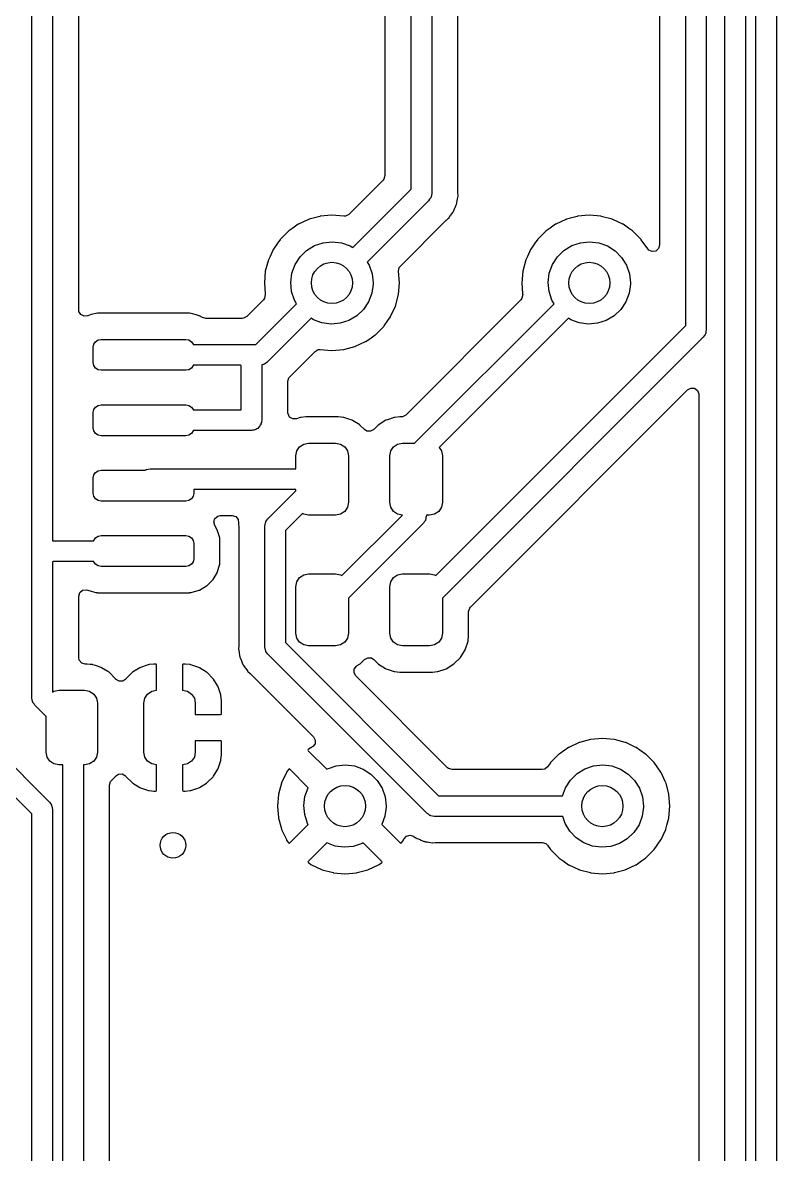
# Model space of a CAD drawing. Extents: x 87 to 116, y -228 to -39.
# Drawn here: x 101.73 to 116.37, y -144.69 to -122.71 of the extents above; entities that cross this region are included whole.
import ezdxf

# ---------------------------------------------------------------- set-up
doc = ezdxf.new("R2010")
doc.units = 0
doc.layers.add('BLACK', color=7, linetype='CONTINUOUS')

msp = doc.modelspace()

# ---------------------------------------------------------------- linework, layer by layer
at = {"layer": 'BLACK', "linetype": 'CONTINUOUS'}
for p, q in [((115.97, -164.418), (115.97, -96.3745)), ((116.37, -96.2917), (116.37, -164.501)), ((115.37, -162.477), (115.37, -96.6228)), ((115.77, -96.54), (115.77, -162.56)), ((114.608, -128.592), (114.608, -101.683)), ((115.008, -101.6), (115.008, -128.675)), ((114.099, -101.946), (114.099, -127.028)), ((109.274, -125.941), (109.274, -110.692)), ((109.674, -110.694), (109.674, -126.024)), ((108.765, -111.01), (108.765, -125.678)), ((110.182, -125.999), (110.182, -111.006)), ((101.908, -135.824), (101.908, -118.618)), ((102.308, -118.701), (102.308, -132.769)), ((102.816, -128.283), (102.816, -118.964)), ((108.765, -125.678), (108.745, -125.746)), ((108.729, -125.767), (108.064, -126.432)), ((108.745, -125.746), (108.729, -125.767)), ((108.139, -127.076), (109.274, -125.941)), ((109.633, -126.137), (109.615, -126.165)), ((109.654, -126.111), (109.633, -126.137)), ((109.657, -126.1), (109.654, -126.111)), ((109.663, -126.09), (109.657, -126.1)), ((109.667, -126.057), (109.663, -126.09)), ((109.674, -126.024), (109.667, -126.057)), ((110.165, -126.201), (110.174, -126.138)), ((110.174, -126.138), (110.175, -126.132)), ((110.175, -126.132), (110.185, -126.076)), ((110.183, -126.007), (110.182, -125.999)), ((110.186, -126.069), (110.183, -126.007)), ((110.185, -126.076), (110.186, -126.069)), ((109.615, -126.165), (108.422, -127.359)), ((110.089, -126.385), (110.097, -126.37)), ((110.097, -126.37), (110.099, -126.367)), ((110.099, -126.367), (110.103, -126.361)), ((110.103, -126.361), (110.126, -126.302)), ((110.126, -126.302), (110.129, -126.296)), ((110.129, -126.296), (110.152, -126.244)), ((110.152, -126.244), (110.155, -126.237)), ((110.155, -126.237), (110.156, -126.23)), ((110.156, -126.23), (110.157, -126.227)), ((110.157, -126.227), (110.162, -126.211)), ((110.162, -126.211), (110.163, -126.209)), ((110.163, -126.209), (110.165, -126.201)), ((107.282, -126.53), (107.084, -126.622)), ((107.287, -126.528), (107.282, -126.53)), ((107.282, -126.53), (107.282, -126.53)), ((107.292, -126.526), (107.287, -126.528)), ((107.503, -126.47), (107.292, -126.526)), ((107.292, -126.526), (107.292, -126.526)), ((107.508, -126.468), (107.503, -126.47)), ((107.503, -126.47), (107.503, -126.47)), ((107.736, -126.449), (107.508, -126.468)), ((107.964, -126.468), (107.736, -126.449)), ((108.002, -126.466), (107.964, -126.468)), ((108.064, -126.432), (108.002, -126.466)), ((109.066, -127.434), (109.955, -126.545)), ((109.955, -126.545), (109.961, -126.54)), ((109.961, -126.54), (109.999, -126.507)), ((109.999, -126.507), (110.004, -126.502)), ((109.999, -126.507), (109.999, -126.507)), ((110.004, -126.502), (110.041, -126.449)), ((110.041, -126.449), (110.045, -126.444)), ((110.045, -126.444), (110.084, -126.394)), ((110.084, -126.394), (110.088, -126.387)), ((110.088, -126.387), (110.089, -126.385)), ((112.282, -126.53), (112.084, -126.622)), ((112.287, -126.528), (112.282, -126.53)), ((112.282, -126.53), (112.282, -126.53)), ((112.292, -126.526), (112.287, -126.528)), ((112.503, -126.47), (112.292, -126.526)), ((112.292, -126.526), (112.292, -126.526)), ((112.508, -126.468), (112.503, -126.47)), ((112.503, -126.47), (112.503, -126.47)), ((112.736, -126.449), (112.508, -126.468)), ((112.964, -126.468), (112.736, -126.449)), ((112.969, -126.47), (112.964, -126.468)), ((113.18, -126.526), (112.969, -126.47)), ((112.969, -126.47), (112.969, -126.47)), ((113.185, -126.528), (113.18, -126.526)), ((113.18, -126.526), (113.18, -126.526)), ((113.19, -126.53), (113.185, -126.528)), ((113.388, -126.622), (113.19, -126.53)), ((113.19, -126.53), (113.19, -126.53)), ((106.892, -126.756), (106.73, -126.918)), ((106.896, -126.753), (106.892, -126.756)), ((106.974, -126.698), (106.896, -126.753)), ((106.896, -126.753), (106.896, -126.753)), ((107.079, -126.624), (106.974, -126.698)), ((107.084, -126.622), (107.079, -126.624)), ((107.084, -126.622), (107.084, -126.622)), ((111.892, -126.756), (111.73, -126.918)), ((111.896, -126.753), (111.892, -126.756)), ((111.974, -126.698), (111.896, -126.753)), ((111.896, -126.753), (111.896, -126.753)), ((112.079, -126.624), (111.974, -126.698)), ((112.084, -126.622), (112.079, -126.624)), ((112.084, -126.622), (112.084, -126.622)), ((113.393, -126.624), (113.388, -126.622)), ((113.388, -126.622), (113.388, -126.622)), ((113.498, -126.698), (113.393, -126.624)), ((113.576, -126.753), (113.498, -126.698)), ((113.58, -126.756), (113.576, -126.753)), ((113.576, -126.753), (113.576, -126.753)), ((113.742, -126.918), (113.58, -126.756)), ((106.691, -126.973), (106.598, -127.105)), ((106.727, -126.922), (106.691, -126.973)), ((106.73, -126.918), (106.727, -126.922)), ((106.727, -126.922), (106.727, -126.922)), ((107.395, -127.038), (107.564, -126.981)), ((107.564, -126.981), (107.742, -126.962)), ((107.742, -126.962), (107.919, -126.983)), ((107.919, -126.983), (108.087, -127.043)), ((111.691, -126.973), (111.598, -127.105)), ((111.727, -126.922), (111.691, -126.973)), ((111.73, -126.918), (111.727, -126.922)), ((111.727, -126.922), (111.727, -126.922)), ((112.395, -127.038), (112.564, -126.981)), ((112.564, -126.981), (112.742, -126.962)), ((112.742, -126.962), (112.919, -126.983)), ((112.919, -126.983), (113.087, -127.043)), ((113.745, -126.922), (113.742, -126.918)), ((113.87, -127.101), (113.745, -126.922)), ((113.745, -126.922), (113.745, -126.922)), ((114.099, -127.028), (114.079, -127.096)), ((106.533, -127.246), (106.502, -127.313)), ((106.596, -127.11), (106.533, -127.246)), ((106.598, -127.105), (106.596, -127.11)), ((106.596, -127.11), (106.596, -127.11)), ((107.019, -127.406), (107.116, -127.256)), ((107.116, -127.256), (107.243, -127.132)), ((107.243, -127.132), (107.395, -127.038)), ((108.087, -127.043), (108.139, -127.076)), ((111.533, -127.246), (111.502, -127.313)), ((111.596, -127.11), (111.533, -127.246)), ((111.598, -127.105), (111.596, -127.11)), ((111.596, -127.11), (111.596, -127.11)), ((112.019, -127.406), (112.116, -127.256)), ((112.116, -127.256), (112.243, -127.132)), ((112.243, -127.132), (112.395, -127.038)), ((113.087, -127.043), (113.237, -127.139)), ((113.237, -127.139), (113.363, -127.265)), ((113.891, -127.124), (113.87, -127.101)), ((113.956, -127.153), (113.891, -127.124)), ((114.026, -127.143), (113.956, -127.153)), ((114.079, -127.096), (114.026, -127.143)), ((106.502, -127.313), (106.442, -127.534)), ((106.958, -127.574), (107.019, -127.406)), ((108.422, -127.359), (108.457, -127.416)), ((108.457, -127.416), (108.516, -127.585)), ((109.03, -127.534), (109.044, -127.464)), ((109.044, -127.464), (109.066, -127.434)), ((111.502, -127.313), (111.442, -127.534)), ((111.958, -127.574), (112.019, -127.406)), ((113.363, -127.265), (113.457, -127.416)), ((113.457, -127.416), (113.516, -127.585)), ((106.442, -127.534), (106.423, -127.762)), ((106.936, -127.751), (106.958, -127.574)), ((108.516, -127.585), (108.536, -127.762)), ((109.049, -127.762), (109.03, -127.534)), ((111.442, -127.534), (111.423, -127.762)), ((111.936, -127.751), (111.958, -127.574)), ((113.516, -127.585), (113.536, -127.762)), ((106.423, -127.762), (106.441, -127.971)), ((106.953, -127.928), (106.936, -127.751)), ((108.536, -127.784), (108.511, -127.961)), ((108.536, -127.762), (108.536, -127.784)), ((109.03, -127.99), (109.049, -127.762)), ((111.423, -127.762), (111.441, -127.971)), ((111.953, -127.928), (111.936, -127.751)), ((113.536, -127.784), (113.511, -127.961)), ((113.536, -127.762), (113.536, -127.784)), ((106.406, -128.09), (106.082, -128.414)), ((106.428, -128.06), (106.406, -128.09)), ((106.442, -127.99), (106.428, -128.06)), ((106.441, -127.971), (106.442, -127.99)), ((107.01, -128.098), (106.953, -127.928)), ((107.05, -128.165), (107.01, -128.098)), ((108.448, -128.128), (108.349, -128.276)), ((108.511, -127.961), (108.448, -128.128)), ((108.97, -128.211), (109.03, -127.99)), ((111.406, -128.09), (109.169, -130.327)), ((111.428, -128.06), (111.406, -128.09)), ((111.442, -127.99), (111.428, -128.06)), ((111.441, -127.971), (111.442, -127.99)), ((112.01, -128.098), (111.953, -127.928)), ((112.05, -128.165), (112.01, -128.098)), ((113.448, -128.128), (113.349, -128.276)), ((113.511, -127.961), (113.448, -128.128)), ((102.821, -128.316), (102.816, -128.283)), ((102.858, -128.376), (102.821, -128.316)), ((103.146, -128.353), (103.061, -128.378)), ((103.153, -128.353), (103.146, -128.353)), ((103.181, -128.351), (103.153, -128.353)), ((103.153, -128.353), (103.153, -128.353)), ((103.183, -128.35), (103.181, -128.351)), ((103.181, -128.351), (103.181, -128.351)), ((104.967, -128.35), (103.183, -128.35)), ((104.969, -128.351), (104.967, -128.35)), ((104.997, -128.353), (104.969, -128.351)), ((104.969, -128.351), (104.969, -128.351)), ((105.004, -128.353), (104.997, -128.353)), ((104.997, -128.353), (104.997, -128.353)), ((105.099, -128.381), (105.004, -128.353)), ((106.256, -128.959), (107.05, -128.165)), ((108.349, -128.276), (108.22, -128.399)), ((108.876, -128.414), (108.968, -128.216)), ((108.968, -128.216), (108.97, -128.211)), ((108.968, -128.216), (108.968, -128.216)), ((109.343, -130.872), (112.05, -128.165)), ((113.349, -128.276), (113.22, -128.399)), ((102.922, -128.407), (102.858, -128.376)), ((102.986, -128.399), (102.922, -128.407)), ((102.994, -128.398), (102.986, -128.4)), ((102.986, -128.4), (102.986, -128.399)), ((103.061, -128.378), (102.994, -128.398)), ((102.994, -128.398), (102.994, -128.398)), ((105.156, -128.398), (105.099, -128.381)), ((105.164, -128.4), (105.156, -128.398)), ((105.156, -128.398), (105.156, -128.398)), ((105.22, -128.433), (105.164, -128.4)), ((105.284, -128.451), (105.22, -128.433)), ((105.993, -128.451), (105.284, -128.451)), ((106.02, -128.448), (105.993, -128.451)), ((106.082, -128.414), (106.02, -128.448)), ((107.333, -128.448), (106.48, -129.301)), ((107.375, -128.476), (107.333, -128.448)), ((107.542, -128.538), (107.375, -128.476)), ((107.719, -128.562), (107.542, -128.538)), ((107.897, -128.546), (107.719, -128.562)), ((108.066, -128.491), (107.897, -128.546)), ((108.22, -128.399), (108.066, -128.491)), ((108.749, -128.597), (108.824, -128.49)), ((108.824, -128.49), (108.874, -128.419)), ((108.874, -128.419), (108.876, -128.414)), ((108.876, -128.414), (108.876, -128.414)), ((112.333, -128.448), (109.82, -130.961)), ((112.375, -128.476), (112.333, -128.448)), ((112.542, -128.538), (112.375, -128.476)), ((112.719, -128.562), (112.542, -128.538)), ((112.897, -128.546), (112.719, -128.562)), ((113.066, -128.491), (112.897, -128.546)), ((113.22, -128.399), (113.066, -128.491)), ((108.498, -128.826), (108.576, -128.771)), ((108.576, -128.771), (108.58, -128.768)), ((108.576, -128.771), (108.576, -128.771)), ((108.58, -128.768), (108.742, -128.606)), ((108.742, -128.606), (108.749, -128.597)), ((109.753, -133.447), (114.608, -128.592)), ((114.967, -128.788), (114.949, -128.816)), ((114.988, -128.762), (114.967, -128.788)), ((114.991, -128.75), (114.988, -128.762)), ((114.997, -128.741), (114.991, -128.75)), ((115.001, -128.707), (114.997, -128.741)), ((115.008, -128.675), (115.001, -128.707)), ((103.1, -129.009), (103.111, -128.952)), ((103.1, -129.309), (103.1, -129.009)), ((103.111, -128.952), (103.144, -128.903)), ((103.144, -128.903), (103.193, -128.87)), ((103.193, -128.87), (103.25, -128.859)), ((103.25, -128.859), (104.9, -128.859)), ((104.9, -128.859), (104.957, -128.87)), ((104.957, -128.87), (105.006, -128.903)), ((105.006, -128.903), (105.039, -128.952)), ((105.039, -128.952), (105.04, -128.959)), ((105.04, -128.959), (106.256, -128.959)), ((107.969, -129.054), (108.18, -128.998)), ((108.18, -128.998), (108.185, -128.996)), ((108.18, -128.998), (108.18, -128.998)), ((108.185, -128.996), (108.193, -128.993)), ((108.193, -128.993), (108.388, -128.902)), ((108.388, -128.902), (108.393, -128.9)), ((108.388, -128.902), (108.388, -128.902)), ((108.393, -128.9), (108.498, -128.826)), ((114.949, -128.816), (109.883, -133.882)), ((106.917, -129.583), (107.408, -129.092)), ((107.408, -129.092), (107.47, -129.058)), ((107.47, -129.058), (107.508, -129.056)), ((107.508, -129.056), (107.736, -129.075)), ((107.736, -129.075), (107.964, -129.056)), ((107.964, -129.056), (107.969, -129.054)), ((107.969, -129.054), (107.969, -129.054)), ((103.111, -129.366), (103.1, -129.309)), ((103.144, -129.415), (103.111, -129.366)), ((103.193, -129.448), (103.144, -129.415)), ((103.25, -129.459), (103.193, -129.448)), ((104.957, -129.448), (104.9, -129.459)), ((105.006, -129.415), (104.957, -129.448)), ((105.039, -129.366), (105.006, -129.415)), ((105.04, -129.359), (105.039, -129.366)), ((105.962, -129.359), (105.04, -129.359)), ((105.972, -129.369), (105.962, -129.359)), ((105.972, -130.229), (105.972, -129.369)), ((106.405, -129.348), (106.372, -129.352)), ((106.372, -129.352), (106.372, -130.429)), ((106.415, -129.342), (106.405, -129.348)), ((106.426, -129.339), (106.415, -129.342)), ((106.452, -129.318), (106.426, -129.339)), ((106.48, -129.301), (106.452, -129.318)), ((104.9, -129.459), (103.25, -129.459)), ((106.88, -129.672), (106.901, -129.604)), ((106.88, -130.282), (106.88, -129.672)), ((106.901, -129.604), (106.917, -129.583)), ((110.428, -134.056), (114.646, -129.838)), ((114.646, -129.838), (114.709, -129.804)), ((114.709, -129.804), (114.78, -129.809)), ((114.78, -129.809), (114.836, -129.852)), ((114.836, -129.852), (114.861, -129.918)), ((114.861, -129.918), (114.861, -129.927)), ((114.861, -129.927), (114.861, -162.214)), ((103.1, -130.279), (103.111, -130.222)), ((103.1, -130.579), (103.1, -130.279)), ((103.111, -130.222), (103.144, -130.173)), ((103.144, -130.173), (103.193, -130.14)), ((103.193, -130.14), (103.25, -130.129)), ((103.25, -130.129), (104.9, -130.129)), ((104.9, -130.129), (104.957, -130.14)), ((104.957, -130.14), (105.006, -130.173)), ((105.006, -130.173), (105.039, -130.222)), ((105.039, -130.222), (105.04, -130.229)), ((105.04, -130.229), (105.972, -130.229)), ((106.883, -130.304), (106.88, -130.282)), ((106.914, -130.368), (106.883, -130.304)), ((109.169, -130.327), (109.107, -130.361)), ((106.328, -130.554), (106.311, -130.568)), ((106.338, -130.534), (106.328, -130.554)), ((106.352, -130.516), (106.338, -130.534)), ((106.357, -130.494), (106.352, -130.516)), ((106.367, -130.474), (106.357, -130.494)), ((106.372, -130.429), (106.367, -130.451)), ((106.367, -130.451), (106.367, -130.474)), ((106.975, -130.404), (106.914, -130.368)), ((107.046, -130.401), (106.975, -130.404)), ((107.12, -130.377), (107.046, -130.401)), ((107.127, -130.374), (107.12, -130.377)), ((107.12, -130.377), (107.12, -130.377)), ((107.134, -130.374), (107.127, -130.374)), ((107.229, -130.364), (107.134, -130.374)), ((107.134, -130.374), (107.134, -130.374)), ((107.233, -130.363), (107.229, -130.364)), ((107.229, -130.364), (107.229, -130.364)), ((107.858, -130.363), (107.233, -130.363)), ((107.913, -130.369), (107.858, -130.363)), ((107.956, -130.374), (107.913, -130.369)), ((107.963, -130.374), (107.956, -130.374)), ((107.956, -130.374), (107.956, -130.374)), ((107.969, -130.376), (107.963, -130.374)), ((108.045, -130.401), (107.969, -130.376)), ((107.969, -130.376), (107.969, -130.376)), ((108.131, -130.43), (108.045, -130.401)), ((108.137, -130.434), (108.131, -130.43)), ((108.275, -130.519), (108.137, -130.434)), ((108.137, -130.434), (108.137, -130.434)), ((108.281, -130.523), (108.275, -130.519)), ((108.286, -130.528), (108.281, -130.523)), ((108.369, -130.61), (108.286, -130.528)), ((108.628, -130.529), (108.547, -130.61)), ((108.634, -130.524), (108.628, -130.529)), ((108.784, -130.43), (108.634, -130.524)), ((108.813, -130.421), (108.784, -130.43)), ((108.945, -130.377), (108.813, -130.421)), ((108.952, -130.374), (108.945, -130.377)), ((108.945, -130.377), (108.945, -130.377)), ((108.959, -130.374), (108.952, -130.374)), ((109.054, -130.364), (108.959, -130.374)), ((108.959, -130.374), (108.959, -130.374)), ((109.058, -130.363), (109.054, -130.364)), ((109.054, -130.364), (109.054, -130.364)), ((109.08, -130.363), (109.058, -130.363)), ((109.107, -130.361), (109.08, -130.363)), ((103.111, -130.636), (103.1, -130.579)), ((103.144, -130.685), (103.111, -130.636)), ((103.193, -130.718), (103.144, -130.685)), ((103.25, -130.729), (103.193, -130.718)), ((104.9, -130.729), (103.25, -130.729)), ((104.957, -130.718), (104.9, -130.729)), ((105.006, -130.685), (104.957, -130.718)), ((105.039, -130.636), (105.006, -130.685)), ((105.04, -130.629), (105.039, -130.636)), ((106.172, -130.629), (105.04, -130.629)), ((106.194, -130.624), (106.172, -130.629)), ((106.216, -130.624), (106.194, -130.624)), ((106.237, -130.614), (106.216, -130.624)), ((106.259, -130.609), (106.237, -130.614)), ((106.276, -130.595), (106.259, -130.609)), ((106.297, -130.586), (106.276, -130.595)), ((106.311, -130.568), (106.297, -130.586)), ((108.414, -130.639), (108.369, -130.61)), ((108.485, -130.644), (108.414, -130.639)), ((108.547, -130.61), (108.485, -130.644)), ((107.052, -131.026), (107.106, -130.945)), ((107.106, -130.945), (107.187, -130.891)), ((107.187, -130.891), (107.283, -130.872)), ((107.283, -130.872), (107.808, -130.872)), ((107.808, -130.872), (107.904, -130.891)), ((107.904, -130.891), (107.985, -130.945)), ((107.985, -130.945), (108.039, -131.026)), ((108.877, -131.026), (108.931, -130.945)), ((108.931, -130.945), (109.012, -130.891)), ((109.012, -130.891), (109.108, -130.872)), ((109.108, -130.872), (109.343, -130.872)), ((109.82, -130.961), (109.864, -131.026)), ((107.033, -131.122), (107.052, -131.026)), ((107.033, -131.372), (107.033, -131.122)), ((108.039, -131.026), (108.058, -131.122)), ((108.058, -131.122), (108.058, -132.022)), ((108.858, -131.122), (108.877, -131.026)), ((108.858, -132.022), (108.858, -131.122)), ((109.864, -131.026), (109.883, -131.122)), ((109.883, -131.122), (109.883, -132.022)), ((103.144, -131.443), (103.193, -131.41)), ((103.193, -131.41), (103.25, -131.399)), ((103.25, -131.399), (104.106, -131.399)), ((104.106, -131.399), (104.115, -131.392)), ((104.115, -131.392), (104.126, -131.389)), ((104.126, -131.389), (104.136, -131.383)), ((104.136, -131.383), (104.169, -131.379)), ((104.169, -131.379), (104.202, -131.372)), ((104.202, -131.372), (107.033, -131.372)), ((103.1, -131.549), (103.111, -131.492)), ((103.1, -131.849), (103.1, -131.549)), ((103.111, -131.492), (103.144, -131.443)), ((103.111, -131.906), (103.1, -131.849)), ((105.05, -131.849), (105.039, -131.906)), ((107.033, -131.772), (105.05, -131.772)), ((105.05, -131.772), (105.05, -131.849)), ((106.492, -132.343), (107.033, -131.802)), ((107.033, -131.802), (107.033, -131.772)), ((103.144, -131.955), (103.111, -131.906)), ((103.193, -131.988), (103.144, -131.955)), ((103.25, -131.999), (103.193, -131.988)), ((104.9, -131.999), (103.25, -131.999)), ((104.957, -131.988), (104.9, -131.999)), ((105.006, -131.955), (104.957, -131.988)), ((105.039, -131.906), (105.006, -131.955)), ((108.058, -132.022), (108.039, -132.118)), ((108.877, -132.118), (108.858, -132.022)), ((109.883, -132.022), (109.864, -132.118)), ((105.464, -132.334), (105.519, -132.29)), ((105.519, -132.29), (105.567, -132.28)), ((105.567, -132.28), (105.799, -132.28)), ((105.799, -132.28), (105.867, -132.301)), ((105.867, -132.301), (105.914, -132.354)), ((107.163, -132.237), (106.833, -132.567)), ((107.187, -132.253), (107.163, -132.237)), ((107.283, -132.272), (107.187, -132.253)), ((107.808, -132.272), (107.283, -132.272)), ((107.904, -132.253), (107.808, -132.272)), ((107.985, -132.199), (107.904, -132.253)), ((107.928, -133.447), (109.104, -132.271)), ((108.039, -132.118), (107.985, -132.199)), ((108.931, -132.199), (108.877, -132.118)), ((109.012, -132.253), (108.931, -132.199)), ((109.104, -132.271), (109.012, -132.253)), ((109.57, -132.287), (109.563, -132.32)), ((109.633, -132.272), (109.57, -132.272)), ((109.57, -132.272), (109.57, -132.287)), ((109.729, -132.253), (109.633, -132.272)), ((109.81, -132.199), (109.729, -132.253)), ((109.864, -132.118), (109.81, -132.199)), ((105.442, -132.402), (105.464, -132.334)), ((105.459, -132.471), (105.442, -132.402)), ((105.509, -132.555), (105.459, -132.471)), ((105.914, -132.354), (105.922, -132.424)), ((105.923, -132.429), (105.921, -132.439)), ((105.921, -132.439), (105.922, -132.447)), ((105.922, -132.424), (105.923, -132.424)), ((105.922, -132.447), (105.922, -132.447)), ((105.922, -132.447), (105.925, -132.501)), ((105.923, -132.424), (105.923, -132.428)), ((105.923, -132.428), (105.923, -132.429)), ((105.925, -132.501), (105.925, -132.509)), ((105.925, -132.509), (105.925, -134.802)), ((106.433, -132.484), (106.441, -132.451)), ((106.433, -134.831), (106.433, -132.484)), ((106.441, -132.451), (106.445, -132.418)), ((106.445, -132.418), (106.451, -132.408)), ((106.451, -132.408), (106.453, -132.397)), ((106.453, -132.397), (106.474, -132.371)), ((106.474, -132.371), (106.492, -132.343)), ((109.512, -132.428), (108.058, -133.882)), ((109.53, -132.4), (109.512, -132.428)), ((109.551, -132.374), (109.53, -132.4)), ((109.553, -132.363), (109.551, -132.374)), ((109.559, -132.353), (109.553, -132.363)), ((109.563, -132.32), (109.559, -132.353)), ((103.111, -132.762), (103.144, -132.713)), ((103.144, -132.713), (103.193, -132.68)), ((103.193, -132.68), (103.25, -132.669)), ((103.25, -132.669), (104.9, -132.669)), ((104.9, -132.669), (104.957, -132.68)), ((104.957, -132.68), (105.006, -132.713)), ((105.006, -132.713), (105.039, -132.762)), ((105.556, -132.715), (105.509, -132.555)), ((105.556, -132.722), (105.556, -132.715)), ((105.557, -132.733), (105.556, -132.722)), ((105.556, -132.722), (105.556, -132.722)), ((105.558, -132.752), (105.557, -132.733)), ((105.558, -133.186), (105.558, -132.752)), ((106.833, -132.567), (106.833, -134.748)), ((102.308, -132.769), (103.11, -132.769)), ((103.11, -132.769), (103.111, -132.762)), ((105.039, -132.762), (105.05, -132.819)), ((105.05, -132.819), (105.05, -133.119)), ((102.318, -133.169), (102.308, -133.179)), ((102.308, -133.179), (102.308, -135.711)), ((103.11, -133.169), (102.318, -133.169)), ((103.111, -133.176), (103.11, -133.169)), ((103.144, -133.225), (103.111, -133.176)), ((105.039, -133.176), (105.006, -133.225)), ((105.05, -133.119), (105.039, -133.176)), ((105.556, -133.223), (105.558, -133.186)), ((103.193, -133.258), (103.144, -133.225)), ((103.25, -133.269), (103.193, -133.258)), ((104.9, -133.269), (103.25, -133.269)), ((104.957, -133.258), (104.9, -133.269)), ((105.006, -133.225), (104.957, -133.258)), ((105.428, -133.519), (105.505, -133.389)), ((105.505, -133.389), (105.509, -133.383)), ((105.509, -133.383), (105.556, -133.223)), ((105.307, -133.643), (105.424, -133.526)), ((105.424, -133.526), (105.428, -133.519)), ((105.428, -133.519), (105.428, -133.519)), ((107.033, -133.662), (107.052, -133.566)), ((107.052, -133.566), (107.106, -133.485)), ((107.106, -133.485), (107.187, -133.431)), ((107.187, -133.431), (107.283, -133.412)), ((107.283, -133.412), (107.808, -133.412)), ((107.808, -133.412), (107.904, -133.431)), ((107.904, -133.431), (107.928, -133.447)), ((108.858, -133.662), (108.877, -133.566)), ((108.877, -133.566), (108.931, -133.485)), ((108.931, -133.485), (109.012, -133.431)), ((109.012, -133.431), (109.108, -133.412)), ((109.108, -133.412), (109.633, -133.412)), ((109.633, -133.412), (109.729, -133.431)), ((109.729, -133.431), (109.753, -133.447)), ((102.816, -133.845), (102.837, -133.777)), ((102.816, -135.038), (102.816, -133.845)), ((102.837, -133.777), (102.89, -133.731)), ((102.89, -133.731), (102.96, -133.721)), ((102.96, -133.721), (102.986, -133.728)), ((102.986, -133.728), (102.986, -133.728)), ((102.986, -133.728), (102.994, -133.73)), ((102.994, -133.73), (102.994, -133.73)), ((102.994, -133.73), (103.061, -133.75)), ((103.061, -133.75), (103.146, -133.775)), ((103.146, -133.775), (103.153, -133.775)), ((103.153, -133.775), (103.153, -133.775)), ((103.153, -133.775), (103.181, -133.777)), ((103.181, -133.777), (103.181, -133.777)), ((103.181, -133.777), (103.183, -133.778)), ((103.183, -133.778), (104.967, -133.778)), ((104.967, -133.778), (104.969, -133.777)), ((104.969, -133.777), (104.997, -133.775)), ((104.969, -133.777), (104.969, -133.777)), ((104.997, -133.775), (104.997, -133.775)), ((104.997, -133.775), (105.004, -133.775)), ((105.004, -133.775), (105.155, -133.731)), ((105.155, -133.731), (105.156, -133.73)), ((105.156, -133.73), (105.164, -133.728)), ((105.156, -133.73), (105.156, -133.73)), ((105.164, -133.728), (105.249, -133.677)), ((105.249, -133.677), (105.3, -133.647)), ((105.3, -133.647), (105.307, -133.643)), ((105.3, -133.647), (105.3, -133.647)), ((107.033, -134.562), (107.033, -133.662)), ((108.858, -134.562), (108.858, -133.662)), ((108.058, -133.882), (108.058, -134.562)), ((109.883, -133.882), (109.883, -134.562)), ((110.412, -134.077), (110.428, -134.056)), ((110.391, -134.145), (110.412, -134.077)), ((110.391, -134.612), (110.391, -134.145)), ((107.052, -134.658), (107.033, -134.562)), ((107.106, -134.739), (107.052, -134.658)), ((108.039, -134.658), (107.985, -134.739)), ((108.058, -134.562), (108.039, -134.658)), ((108.877, -134.658), (108.858, -134.562)), ((108.931, -134.739), (108.877, -134.658)), ((109.864, -134.658), (109.81, -134.739)), ((109.883, -134.562), (109.864, -134.658)), ((110.325, -134.885), (110.381, -134.717)), ((110.381, -134.717), (110.391, -134.612)), ((105.925, -134.811), (105.921, -134.868)), ((105.921, -134.868), (105.922, -134.876)), ((105.922, -134.876), (105.922, -134.876)), ((105.922, -134.876), (105.932, -134.931)), ((105.925, -134.802), (105.925, -134.811)), ((105.932, -134.931), (105.933, -134.938)), ((105.933, -134.938), (105.94, -135.001)), ((106.441, -134.864), (106.433, -134.831)), ((106.445, -134.897), (106.441, -134.864)), ((106.451, -134.907), (106.445, -134.897)), ((106.453, -134.918), (106.451, -134.907)), ((106.474, -134.944), (106.453, -134.918)), ((106.492, -134.972), (106.474, -134.944)), ((106.833, -134.748), (109.807, -137.722)), ((107.187, -134.793), (107.106, -134.739)), ((107.283, -134.812), (107.187, -134.793)), ((107.808, -134.812), (107.283, -134.812)), ((107.904, -134.793), (107.808, -134.812)), ((107.985, -134.739), (107.904, -134.793)), ((109.012, -134.793), (108.931, -134.739)), ((109.108, -134.812), (109.012, -134.793)), ((109.633, -134.812), (109.108, -134.812)), ((109.729, -134.793), (109.633, -134.812)), ((109.81, -134.739), (109.729, -134.793)), ((110.232, -135.035), (110.325, -134.885)), ((102.828, -135.091), (102.816, -135.038)), ((102.874, -135.144), (102.828, -135.091)), ((102.942, -135.165), (102.874, -135.144)), ((102.982, -135.165), (102.942, -135.165)), ((103.037, -135.17), (102.982, -135.165)), ((104.278, -135.165), (104.183, -135.175)), ((104.285, -135.165), (104.278, -135.165)), ((104.314, -135.165), (104.285, -135.165)), ((104.322, -135.167), (104.314, -135.165)), ((104.324, -135.168), (104.322, -135.167)), ((104.328, -135.183), (104.324, -135.168)), ((104.839, -135.169), (104.838, -135.171)), ((104.854, -135.165), (104.839, -135.169)), ((104.879, -135.165), (104.854, -135.165)), ((104.886, -135.165), (104.879, -135.165)), ((104.98, -135.175), (104.886, -135.165)), ((105.94, -135.001), (105.943, -135.008)), ((105.943, -135.008), (105.944, -135.011)), ((105.944, -135.011), (105.948, -135.027)), ((105.948, -135.027), (105.949, -135.03)), ((105.949, -135.03), (105.95, -135.037)), ((105.95, -135.037), (105.974, -135.091)), ((105.974, -135.091), (105.976, -135.096)), ((105.976, -135.096), (105.978, -135.102)), ((105.978, -135.102), (106.001, -135.162)), ((106.001, -135.162), (106.005, -135.168)), ((106.005, -135.168), (106.007, -135.17)), ((109.583, -138.063), (106.492, -134.972)), ((108.228, -135.194), (108.282, -135.16)), ((108.282, -135.16), (108.369, -135.074)), ((108.369, -135.074), (108.431, -135.04)), ((108.431, -135.04), (108.502, -135.045)), ((108.502, -135.045), (108.547, -135.074)), ((108.547, -135.074), (108.635, -135.161)), ((108.635, -135.161), (108.641, -135.165)), ((108.641, -135.165), (108.641, -135.165)), ((108.641, -135.165), (108.778, -135.25)), ((109.957, -135.254), (110.107, -135.16)), ((110.107, -135.16), (110.232, -135.035)), ((103.08, -135.175), (103.037, -135.17)), ((103.087, -135.175), (103.08, -135.175)), ((103.08, -135.175), (103.08, -135.175)), ((103.093, -135.177), (103.087, -135.175)), ((103.145, -135.194), (103.093, -135.177)), ((103.093, -135.177), (103.093, -135.177)), ((103.255, -135.231), (103.145, -135.194)), ((103.261, -135.235), (103.255, -135.231)), ((103.384, -135.31), (103.261, -135.235)), ((103.261, -135.235), (103.261, -135.235)), ((103.405, -135.324), (103.384, -135.31)), ((103.53, -135.449), (103.405, -135.324)), ((103.853, -135.33), (103.738, -135.445)), ((103.864, -135.321), (103.853, -135.33)), ((104.002, -135.236), (103.864, -135.321)), ((104.015, -135.23), (104.002, -135.236)), ((104.169, -135.178), (104.015, -135.23)), ((104.183, -135.175), (104.169, -135.178)), ((104.328, -135.674), (104.328, -135.183)), ((104.838, -135.171), (104.836, -135.179)), ((104.836, -135.179), (104.836, -135.674)), ((104.993, -135.178), (104.98, -135.175)), ((105.148, -135.229), (104.993, -135.178)), ((105.161, -135.235), (105.148, -135.229)), ((105.299, -135.32), (105.161, -135.235)), ((105.31, -135.329), (105.299, -135.32)), ((105.425, -135.444), (105.31, -135.329)), ((106.007, -135.17), (106.015, -135.185)), ((106.015, -135.185), (106.016, -135.187)), ((106.016, -135.187), (106.019, -135.194)), ((106.019, -135.194), (106.052, -135.237)), ((106.052, -135.237), (106.058, -135.245)), ((106.058, -135.245), (106.062, -135.25)), ((106.062, -135.25), (106.094, -135.297)), ((106.094, -135.297), (106.094, -135.297)), ((106.094, -135.297), (106.098, -135.303)), ((106.098, -135.303), (106.104, -135.308)), ((106.104, -135.308), (106.104, -135.308)), ((106.104, -135.308), (106.145, -135.344)), ((106.145, -135.344), (106.15, -135.349)), ((106.15, -135.349), (107.378, -136.578)), ((108.165, -135.332), (108.17, -135.261)), ((108.199, -135.394), (108.165, -135.332)), ((108.17, -135.261), (108.212, -135.204)), ((108.212, -135.204), (108.222, -135.198)), ((108.222, -135.198), (108.228, -135.194)), ((108.778, -135.25), (108.785, -135.254)), ((108.785, -135.254), (108.807, -135.261)), ((108.807, -135.261), (108.947, -135.308)), ((108.947, -135.308), (108.947, -135.308)), ((108.947, -135.308), (108.953, -135.31)), ((108.953, -135.31), (108.96, -135.31)), ((108.96, -135.31), (108.96, -135.31)), ((108.96, -135.31), (109.003, -135.315)), ((109.003, -135.315), (109.058, -135.32)), ((109.058, -135.32), (109.683, -135.32)), ((109.683, -135.32), (109.687, -135.32)), ((109.687, -135.32), (109.782, -135.31)), ((109.687, -135.32), (109.687, -135.32)), ((109.782, -135.31), (109.782, -135.31)), ((109.782, -135.31), (109.789, -135.31)), ((109.789, -135.31), (109.796, -135.307)), ((109.796, -135.307), (109.934, -135.261)), ((109.796, -135.307), (109.796, -135.307)), ((109.934, -135.261), (109.957, -135.254)), ((103.534, -135.455), (103.53, -135.449)), ((103.541, -135.462), (103.534, -135.455)), ((103.602, -135.498), (103.541, -135.462)), ((103.673, -135.495), (103.602, -135.498)), ((103.731, -135.454), (103.673, -135.495)), ((103.738, -135.445), (103.731, -135.454)), ((105.434, -135.455), (105.425, -135.444)), ((105.519, -135.593), (105.434, -135.455)), ((105.525, -135.606), (105.519, -135.593)), ((105.577, -135.76), (105.525, -135.606)), ((109.981, -137.177), (108.199, -135.394)), ((101.915, -135.857), (101.908, -135.824)), ((102.308, -135.711), (102.336, -135.692)), ((102.336, -135.692), (102.432, -135.673)), ((102.432, -135.673), (102.932, -135.673)), ((102.932, -135.673), (103.028, -135.692)), ((103.028, -135.692), (103.109, -135.746)), ((103.109, -135.746), (103.163, -135.827)), ((103.163, -135.827), (103.182, -135.923)), ((104.082, -135.923), (104.101, -135.827)), ((104.101, -135.827), (104.155, -135.746)), ((104.155, -135.746), (104.236, -135.692)), ((104.236, -135.692), (104.328, -135.674)), ((104.836, -135.674), (104.928, -135.692)), ((104.928, -135.692), (105.009, -135.746)), ((105.009, -135.746), (105.063, -135.827)), ((105.063, -135.827), (105.082, -135.923)), ((105.58, -135.774), (105.577, -135.76)), ((105.59, -135.869), (105.58, -135.774)), ((101.919, -135.89), (101.915, -135.857)), ((101.925, -135.9), (101.919, -135.89)), ((101.928, -135.911), (101.925, -135.9)), ((101.949, -135.937), (101.928, -135.911)), ((101.966, -135.965), (101.949, -135.937)), ((102.182, -136.181), (101.966, -135.965)), ((103.182, -135.923), (103.182, -136.873)), ((104.082, -136.873), (104.082, -135.923)), ((105.082, -135.923), (105.082, -136.144)), ((105.59, -135.876), (105.59, -135.869)), ((105.59, -136.13), (105.59, -135.876)), ((102.182, -136.873), (102.182, -136.181)), ((105.082, -136.144), (105.572, -136.144)), ((105.572, -136.144), (105.587, -136.14)), ((105.587, -136.14), (105.588, -136.138)), ((105.588, -136.138), (105.59, -136.13)), ((101.018, -136.615), (102.25, -137.847)), ((105.576, -136.652), (105.082, -136.652)), ((105.082, -136.652), (105.082, -136.873)), ((105.584, -136.654), (105.576, -136.652)), ((105.586, -136.655), (105.584, -136.654)), ((105.59, -136.67), (105.586, -136.655)), ((105.59, -136.92), (105.59, -136.67)), ((107.378, -136.578), (107.412, -136.64)), ((107.412, -136.64), (107.407, -136.711)), ((112.536, -136.69), (112.338, -136.782)), ((112.541, -136.688), (112.536, -136.69)), ((112.536, -136.69), (112.536, -136.69)), ((112.546, -136.686), (112.541, -136.688)), ((112.757, -136.63), (112.546, -136.686)), ((112.546, -136.686), (112.546, -136.686)), ((112.762, -136.628), (112.757, -136.63)), ((112.757, -136.63), (112.757, -136.63)), ((112.99, -136.609), (112.762, -136.628)), ((113.218, -136.628), (112.99, -136.609)), ((113.223, -136.63), (113.218, -136.628)), ((113.434, -136.686), (113.223, -136.63)), ((113.223, -136.63), (113.223, -136.63)), ((113.439, -136.688), (113.434, -136.686)), ((113.434, -136.686), (113.434, -136.686)), ((113.444, -136.69), (113.439, -136.688)), ((113.642, -136.782), (113.444, -136.69)), ((113.444, -136.69), (113.444, -136.69)), ((102.201, -136.969), (102.182, -136.873)), ((103.182, -136.873), (103.163, -136.969)), ((104.101, -136.969), (104.082, -136.873)), ((105.082, -136.873), (105.063, -136.969)), ((105.58, -137.021), (105.59, -136.927)), ((105.59, -136.927), (105.59, -136.92)), ((107.277, -136.825), (107.269, -136.835)), ((107.269, -136.835), (107.276, -136.848)), ((107.276, -136.848), (107.634, -137.207)), ((107.329, -136.788), (107.277, -136.825)), ((107.338, -136.783), (107.329, -136.788)), ((107.342, -136.781), (107.338, -136.783)), ((107.364, -136.768), (107.342, -136.781)), ((107.407, -136.711), (107.364, -136.768)), ((112.146, -136.916), (111.984, -137.078)), ((112.15, -136.913), (112.146, -136.916)), ((112.261, -136.835), (112.15, -136.913)), ((112.15, -136.913), (112.15, -136.913)), ((112.333, -136.784), (112.261, -136.835)), ((112.338, -136.782), (112.333, -136.784)), ((112.338, -136.782), (112.338, -136.782)), ((113.647, -136.784), (113.642, -136.782)), ((113.642, -136.782), (113.642, -136.782)), ((113.719, -136.835), (113.647, -136.784)), ((113.83, -136.913), (113.719, -136.835)), ((113.834, -136.916), (113.83, -136.913)), ((113.83, -136.913), (113.83, -136.913)), ((113.996, -137.078), (113.834, -136.916)), ((101.908, -138.071), (100.91, -137.073)), ((102.255, -137.05), (102.201, -136.969)), ((102.336, -137.104), (102.255, -137.05)), ((102.432, -137.123), (102.336, -137.104)), ((102.508, -137.123), (102.432, -137.123)), ((102.508, -159.858), (102.508, -137.123)), ((102.932, -137.123), (102.908, -137.123)), ((102.908, -137.123), (102.908, -159.775)), ((103.028, -137.104), (102.932, -137.123)), ((103.109, -137.05), (103.028, -137.104)), ((103.163, -136.969), (103.109, -137.05)), ((104.155, -137.05), (104.101, -136.969)), ((104.236, -137.104), (104.155, -137.05)), ((104.328, -137.122), (104.236, -137.104)), ((104.328, -137.617), (104.328, -137.122)), ((104.928, -137.104), (104.836, -137.122)), ((104.836, -137.122), (104.836, -137.613)), ((105.009, -137.05), (104.928, -137.104)), ((105.063, -136.969), (105.009, -137.05)), ((105.526, -137.189), (105.577, -137.034)), ((105.577, -137.034), (105.58, -137.021)), ((107.649, -137.198), (107.818, -137.141)), ((107.818, -137.141), (107.996, -137.122)), ((107.996, -137.122), (108.173, -137.143)), ((108.173, -137.143), (108.341, -137.203)), ((111.981, -137.082), (111.926, -137.16)), ((111.984, -137.078), (111.981, -137.082)), ((111.981, -137.082), (111.981, -137.082)), ((112.649, -137.198), (112.818, -137.141)), ((112.818, -137.141), (112.996, -137.122)), ((112.996, -137.122), (113.173, -137.143)), ((113.173, -137.143), (113.341, -137.203)), ((114.128, -137.265), (113.996, -137.078)), ((103.453, -137.425), (103.526, -137.351)), ((103.526, -137.351), (103.531, -137.346)), ((103.531, -137.346), (103.534, -137.342)), ((103.534, -137.342), (103.591, -137.301)), ((103.591, -137.301), (103.662, -137.298)), ((103.662, -137.298), (103.724, -137.334)), ((103.724, -137.334), (103.731, -137.342)), ((103.731, -137.342), (103.739, -137.352)), ((103.739, -137.352), (103.854, -137.467)), ((105.311, -137.466), (105.426, -137.351)), ((105.426, -137.351), (105.435, -137.34)), ((105.435, -137.34), (105.52, -137.202)), ((105.52, -137.202), (105.526, -137.189)), ((106.851, -137.27), (106.759, -137.468)), ((106.856, -137.261), (106.851, -137.27)), ((106.892, -137.21), (106.856, -137.261)), ((106.904, -137.2), (106.892, -137.21)), ((106.916, -137.207), (106.904, -137.2)), ((107.274, -137.565), (106.916, -137.207)), ((107.634, -137.207), (107.649, -137.198)), ((108.341, -137.203), (108.491, -137.299)), ((108.491, -137.299), (108.617, -137.425)), ((110.002, -137.193), (109.981, -137.177)), ((110.07, -137.213), (110.002, -137.193)), ((111.823, -137.213), (110.07, -137.213)), ((111.871, -137.204), (111.823, -137.213)), ((111.926, -137.16), (111.871, -137.204)), ((112.37, -137.416), (112.497, -137.292)), ((112.497, -137.292), (112.649, -137.198)), ((113.341, -137.203), (113.491, -137.299)), ((113.491, -137.299), (113.617, -137.425)), ((114.13, -137.27), (114.128, -137.265)), ((114.212, -137.446), (114.13, -137.27)), ((114.13, -137.27), (114.13, -137.27)), ((103.416, -137.514), (103.436, -137.446)), ((103.416, -159.512), (103.416, -137.514)), ((103.436, -137.446), (103.453, -137.425)), ((103.854, -137.467), (103.865, -137.476)), ((103.865, -137.476), (104.003, -137.561)), ((104.003, -137.561), (104.016, -137.567)), ((104.016, -137.567), (104.171, -137.618)), ((104.995, -137.618), (105.149, -137.566)), ((105.149, -137.566), (105.162, -137.56)), ((105.162, -137.56), (105.3, -137.475)), ((105.3, -137.475), (105.311, -137.466)), ((106.755, -137.478), (106.698, -137.689)), ((106.759, -137.468), (106.755, -137.478)), ((107.212, -137.734), (107.273, -137.566)), ((107.273, -137.566), (107.274, -137.565)), ((108.617, -137.425), (108.711, -137.576)), ((108.711, -137.576), (108.77, -137.745)), ((112.217, -137.722), (112.273, -137.566)), ((112.273, -137.566), (112.37, -137.416)), ((113.617, -137.425), (113.711, -137.576)), ((113.711, -137.576), (113.77, -137.745)), ((114.224, -137.473), (114.212, -137.446)), ((114.226, -137.478), (114.224, -137.473)), ((114.282, -137.689), (114.226, -137.478)), ((114.226, -137.478), (114.226, -137.478)), ((104.171, -137.618), (104.184, -137.621)), ((104.184, -137.621), (104.278, -137.631)), ((104.278, -137.631), (104.285, -137.631)), ((104.285, -137.631), (104.31, -137.631)), ((104.31, -137.631), (104.325, -137.627)), ((104.325, -137.627), (104.326, -137.625)), ((104.326, -137.625), (104.328, -137.617)), ((104.836, -137.613), (104.84, -137.628)), ((104.84, -137.628), (104.842, -137.629)), ((104.842, -137.629), (104.85, -137.631)), ((104.85, -137.631), (104.879, -137.631)), ((104.879, -137.631), (104.886, -137.631)), ((104.886, -137.631), (104.981, -137.621)), ((104.981, -137.621), (104.995, -137.618)), ((106.696, -137.699), (106.677, -137.917)), ((106.698, -137.689), (106.696, -137.699)), ((107.19, -137.911), (107.212, -137.734)), ((108.77, -137.745), (108.79, -137.922)), ((109.807, -137.722), (112.217, -137.722)), ((113.77, -137.745), (113.79, -137.922)), ((114.284, -137.694), (114.282, -137.689)), ((114.303, -137.922), (114.284, -137.694)), ((102.25, -137.847), (102.267, -137.875)), ((102.267, -137.875), (102.288, -137.901)), ((102.288, -137.901), (102.291, -137.912)), ((102.291, -137.912), (102.297, -137.922)), ((102.297, -137.922), (102.301, -137.955)), ((102.301, -137.955), (102.308, -137.988)), ((102.308, -137.988), (102.308, -160.191)), ((106.677, -137.917), (106.677, -137.927)), ((106.677, -137.927), (106.696, -138.145)), ((107.207, -138.088), (107.19, -137.911)), ((108.79, -137.944), (108.765, -138.121)), ((108.79, -137.922), (108.79, -137.944)), ((113.79, -137.944), (113.765, -138.121)), ((113.79, -137.922), (113.79, -137.944)), ((114.284, -138.15), (114.303, -137.922)), ((101.908, -160.274), (101.908, -138.071)), ((106.696, -138.145), (106.698, -138.155)), ((106.698, -138.155), (106.755, -138.366)), ((107.264, -138.258), (107.207, -138.088)), ((108.765, -138.121), (108.705, -138.278)), ((109.611, -138.081), (109.583, -138.063)), ((109.637, -138.102), (109.611, -138.081)), ((109.649, -138.105), (109.637, -138.102)), ((109.658, -138.111), (109.649, -138.105)), ((109.692, -138.115), (109.658, -138.111)), ((109.724, -138.122), (109.692, -138.115)), ((112.219, -138.122), (109.724, -138.122)), ((112.264, -138.258), (112.219, -138.122)), ((113.765, -138.121), (113.702, -138.288)), ((114.245, -138.294), (114.282, -138.155)), ((114.282, -138.155), (114.284, -138.15)), ((114.282, -138.155), (114.282, -138.155)), ((106.755, -138.366), (106.759, -138.376)), ((106.759, -138.376), (106.851, -138.574)), ((106.916, -138.636), (107.276, -138.277)), ((107.276, -138.277), (107.264, -138.258)), ((108.705, -138.278), (109.064, -138.637)), ((112.356, -138.41), (112.264, -138.258)), ((112.48, -138.538), (112.356, -138.41)), ((113.603, -138.436), (113.474, -138.559)), ((113.702, -138.288), (113.603, -138.436)), ((114.13, -138.574), (114.222, -138.376)), ((114.222, -138.376), (114.224, -138.371)), ((114.222, -138.376), (114.222, -138.376)), ((114.224, -138.371), (114.245, -138.294)), ((106.851, -138.574), (106.856, -138.583)), ((106.856, -138.583), (106.893, -138.635)), ((106.893, -138.635), (106.903, -138.643)), ((106.903, -138.643), (106.916, -138.636)), ((107.634, -138.638), (107.275, -138.996)), ((107.796, -138.698), (107.634, -138.638)), ((108.32, -138.651), (108.151, -138.706)), ((108.345, -138.636), (108.32, -138.651)), ((108.704, -138.996), (108.345, -138.636)), ((109.064, -138.637), (109.076, -138.644)), ((109.076, -138.644), (109.088, -138.634)), ((109.088, -138.634), (109.124, -138.583)), ((109.124, -138.583), (109.129, -138.574)), ((109.129, -138.574), (109.137, -138.558)), ((109.137, -138.558), (109.184, -138.505)), ((109.184, -138.505), (109.252, -138.485)), ((109.252, -138.485), (109.32, -138.506)), ((109.32, -138.506), (109.329, -138.512)), ((109.329, -138.512), (109.355, -138.532)), ((109.355, -138.532), (109.362, -138.536)), ((109.362, -138.536), (109.364, -138.537)), ((109.364, -138.537), (109.379, -138.545)), ((109.379, -138.545), (109.381, -138.547)), ((109.381, -138.547), (109.387, -138.551)), ((109.387, -138.551), (109.394, -138.554)), ((109.394, -138.554), (109.394, -138.554)), ((109.394, -138.554), (109.447, -138.574)), ((109.447, -138.574), (109.453, -138.577)), ((109.453, -138.577), (109.511, -138.603)), ((109.511, -138.603), (109.518, -138.604)), ((109.518, -138.604), (109.521, -138.605)), ((109.521, -138.605), (109.537, -138.61)), ((109.537, -138.61), (109.54, -138.611)), ((109.54, -138.611), (109.547, -138.613)), ((109.547, -138.613), (109.554, -138.614)), ((109.554, -138.614), (109.554, -138.614)), ((109.554, -138.614), (109.584, -138.618)), ((109.584, -138.618), (109.61, -138.622)), ((109.61, -138.622), (109.617, -138.623)), ((109.617, -138.623), (109.68, -138.634)), ((109.68, -138.634), (109.687, -138.634)), ((109.687, -138.634), (109.742, -138.631)), ((109.687, -138.634), (109.687, -138.634)), ((109.742, -138.631), (109.749, -138.63)), ((109.749, -138.63), (111.823, -138.63)), ((111.823, -138.63), (111.891, -138.651)), ((111.891, -138.651), (111.926, -138.684)), ((111.926, -138.684), (111.984, -138.766)), ((112.629, -138.636), (112.48, -138.538)), ((112.796, -138.698), (112.629, -138.636)), ((113.32, -138.651), (113.151, -138.706)), ((113.474, -138.559), (113.32, -138.651)), ((113.996, -138.766), (114.128, -138.579)), ((114.128, -138.579), (114.13, -138.574)), ((114.13, -138.574), (114.13, -138.574)), ((107.973, -138.722), (107.796, -138.698)), ((108.151, -138.706), (107.973, -138.722)), ((111.984, -138.766), (112.146, -138.928)), ((112.973, -138.722), (112.796, -138.698)), ((113.151, -138.706), (112.973, -138.722)), ((113.834, -138.928), (113.996, -138.766)), ((107.275, -138.996), (107.268, -139.008)), ((107.268, -139.008), (107.278, -139.02)), ((107.278, -139.02), (107.329, -139.056)), ((107.329, -139.056), (107.338, -139.061)), ((107.338, -139.061), (107.536, -139.153)), ((108.444, -139.153), (108.642, -139.061)), ((108.642, -139.061), (108.651, -139.056)), ((108.651, -139.056), (108.703, -139.019)), ((108.703, -139.019), (108.711, -139.009)), ((108.711, -139.009), (108.704, -138.996)), ((112.146, -138.928), (112.15, -138.931)), ((112.15, -138.931), (112.15, -138.931)), ((112.15, -138.931), (112.228, -138.986)), ((112.228, -138.986), (112.333, -139.06)), ((112.333, -139.06), (112.338, -139.062)), ((112.338, -139.062), (112.338, -139.062)), ((112.338, -139.062), (112.533, -139.153)), ((113.447, -139.153), (113.642, -139.062)), ((113.642, -139.062), (113.647, -139.06)), ((113.642, -139.062), (113.642, -139.062)), ((113.647, -139.06), (113.752, -138.986)), ((113.752, -138.986), (113.83, -138.931)), ((113.83, -138.931), (113.834, -138.928)), ((113.83, -138.931), (113.83, -138.931)), ((107.536, -139.153), (107.546, -139.157)), ((107.546, -139.157), (107.757, -139.214)), ((107.757, -139.214), (107.767, -139.216)), ((107.767, -139.216), (107.985, -139.235)), ((107.985, -139.235), (107.995, -139.235)), ((107.995, -139.235), (108.213, -139.216)), ((108.213, -139.216), (108.223, -139.214)), ((108.223, -139.214), (108.434, -139.157)), ((108.434, -139.157), (108.444, -139.153)), ((112.533, -139.153), (112.541, -139.156)), ((112.541, -139.156), (112.546, -139.158)), ((112.546, -139.158), (112.546, -139.158)), ((112.546, -139.158), (112.757, -139.214)), ((112.757, -139.214), (112.757, -139.214)), ((112.757, -139.214), (112.762, -139.216)), ((112.762, -139.216), (112.99, -139.235)), ((112.99, -139.235), (113.218, -139.216)), ((113.218, -139.216), (113.223, -139.214)), ((113.223, -139.214), (113.434, -139.158)), ((113.223, -139.214), (113.223, -139.214)), ((113.434, -139.158), (113.439, -139.156)), ((113.434, -139.158), (113.434, -139.158)), ((113.439, -139.156), (113.447, -139.153))]:
    msp.add_line(p, q, dxfattribs=at)
at = {"layer": 'BLACK'}
for centre, radius in [((107.736, -127.762), 0.4), ((112.736, -127.762), 0.4), ((107.99, -137.922), 0.4), ((112.99, -137.922), 0.4), ((104.648, -138.684), 0.25)]:
    msp.add_circle(centre, radius, dxfattribs=at)

doc.saveas('drawing.dxf')
